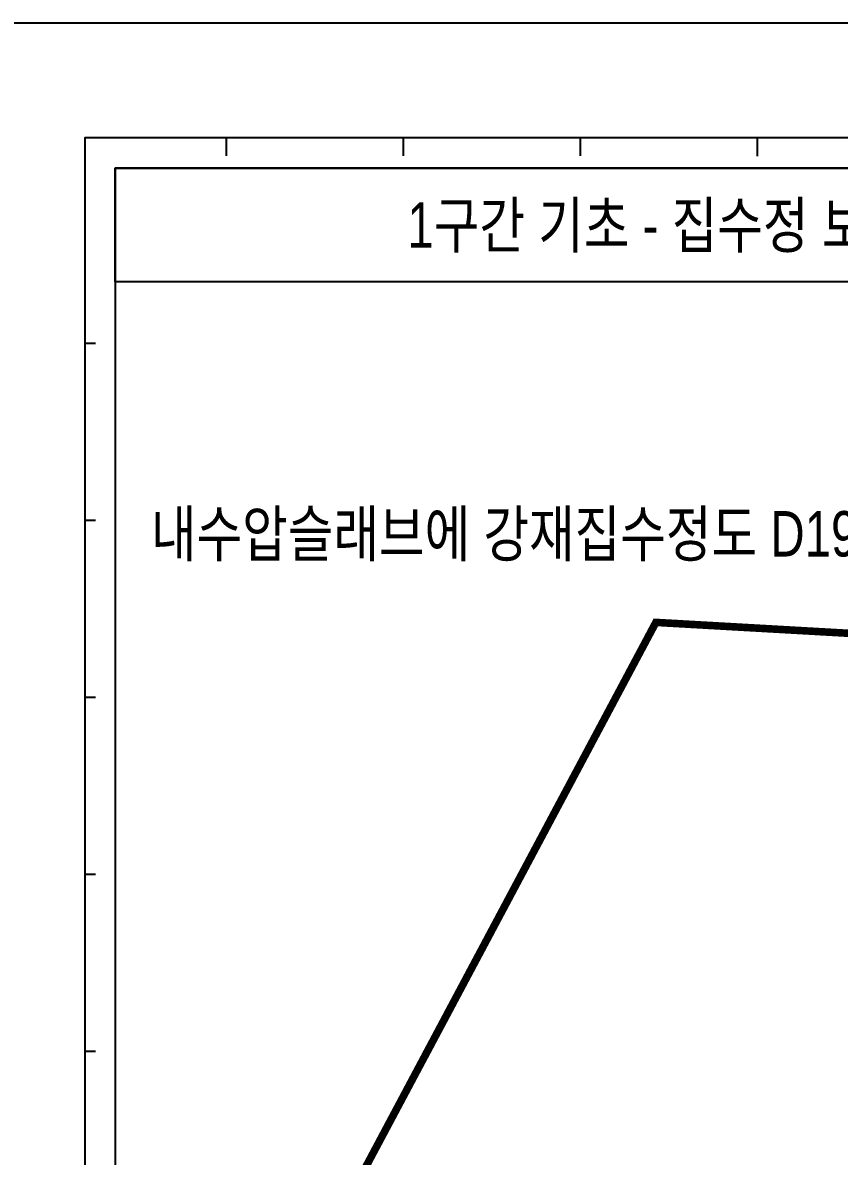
# Model space of a CAD drawing. Header units: millimetres. Extents: x 43843 to 1069877, y 60576 to 148433.
# Drawn here: x 886465 to 918819, y 102030 to 146933 of the extents above; entities that cross this region are included whole.
import ezdxf
from ezdxf.enums import TextEntityAlignment as Align

# ---------------------------------------------------------------- set-up
doc = ezdxf.new("R2010")
doc.units = ezdxf.units.MM
doc.layers.add('DEFPOINT', color=142, linetype='Continuous', plot=False)
doc.layers.add('WALL-1', color=2, linetype='Continuous')
doc.styles.add('EST', font='')
doc.styles.get('EST').set_extended_font_data('HYHeadLine-Medium')

# ---------------------------------------------------------------- blocks, each defined once
blk = doc.blocks.new('zw$9A02')
at = {"color": 7}
for p, q in [((8017, -3425), (8017, -3951)), ((13275, -3425), (13275, -3951)), ((18533, -3425), (18533, -3951)), ((23791, -3444), (23791, -3970)), ((3810, -9525), (4126, -9525)), ((3810, -14783), (4126, -14783)), ((3810, -20041), (4126, -20041)), ((3810, -25299), (4126, -25299)), ((3810, -30557), (4126, -30557))]:
    blk.add_line(p, q, dxfattribs=at)
blk.add_lwpolyline([(0, -63643), (0, 0), (90000, 0), (90000, -63643)], close=True)
at = {"color": 4}
blk.add_lwpolyline([(3810, -61579), (85731, -61579), (85731, -3425), (3810, -3425)], close=True, dxfattribs=at)
at = {"layer": 'DEFPOINT', "color": 150}
blk.add_lwpolyline([(4710, -56999), (84831, -56999), (84831, -4325), (4710, -4325)], close=True, dxfattribs=at)

msp = doc.modelspace()

# ---------------------------------------------------------------- linework, layer by layer
at = {"layer": 'DEFPOINT', "const_width": 300}
msp.add_lwpolyline([(899309.23, 100206.467), (911550.234, 123178.444), (941931.383, 121461.76)], dxfattribs=at)
at = {"layer": 'WALL-1', "color": 7, "linetype": 'Continuous'}
msp.add_lwpolyline([(890123.411, 141166.085), (935123.772, 141166.085), (935123.772, 136666.335), (890123.411, 136666.335)], close=True, dxfattribs=at)

# ---------------------------------------------------------------- block references
at = {"xscale": 1.333333333333333, "yscale": 1.333333333333333, "zscale": 1.333333333333333}
msp.add_blockref('zw$9A02', (883842.813, 146933.143), dxfattribs=at)

# ---------------------------------------------------------------- texts
at = {"color": 2, "style": 'EST', "width": 0.8}
msp.add_text('1구간 기초 - 집수정 보강근', height=1800, dxfattribs=at).set_placement((912623.592, 138916.21, 0), align=Align.MIDDLE_CENTER)
at = {"layer": 'DEFPOINT', "style": 'EST', "width": 0.8}
msp.add_text('내수압슬래브에 강재집수정도 D19배근 적용이 맞는지 확인필요!!', height=1800, dxfattribs=at).set_placement((917693.118, 126687.989, 0), align=Align.MIDDLE_CENTER)

doc.saveas('drawing.dxf')
